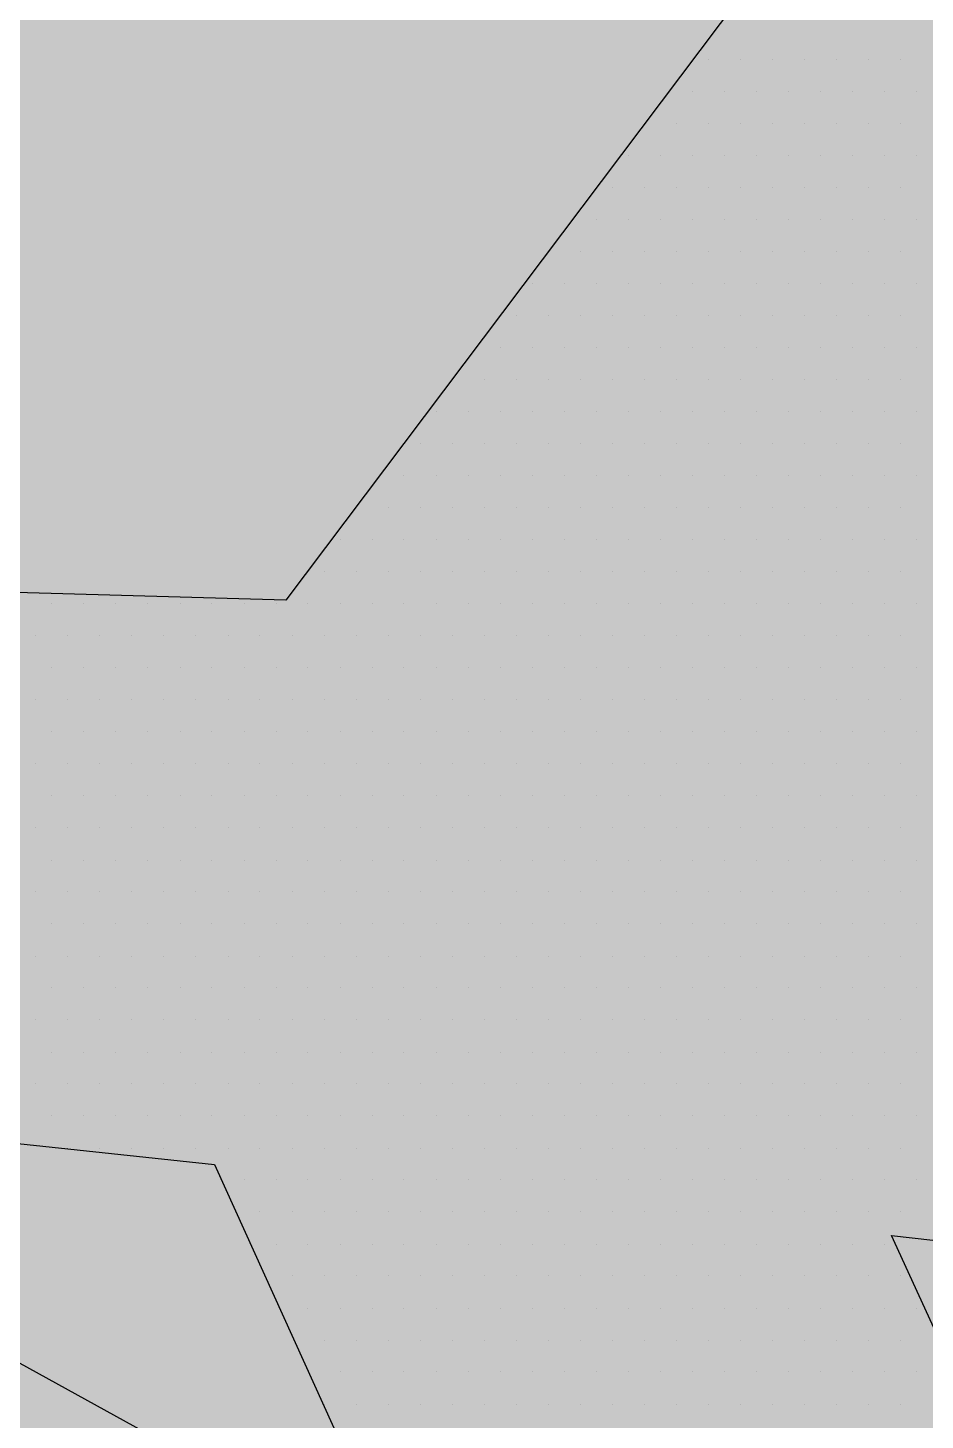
# Paper-space layout 'Layout1' of a CAD drawing. Extents: x -43 to 2298, y -18 to 768.
# Drawn here: x 742.193 to 743.736, y 381.136 to 383.53 of the extents above; entities that cross this region are included whole.
import ezdxf

# ---------------------------------------------------------------- set-up
doc = ezdxf.new("R2010")
doc.units = 0
doc.header["$LTSCALE"] = 2
doc.linetypes.add('CACHEX2', pattern=[0.75, 0.5, -0.25])
doc.layers.add('CARTOUCHE', color=7, linetype='Continuous')
doc.layers.add('LOGO', color=7, linetype='Continuous')

# ---------------------------------------------------------------- blocks, each defined once
blk = doc.blocks.new('A$C715108E3')
at = {"layer": 'LOGO', "color": 131}
for p, q in [((2.8241, -10.5791), (2.8241, -10.5791)), ((2.8685, -10.5791), (2.8685, -10.5791)), ((2.9606, -10.5791), (2.9606, -10.5791)), ((3.0518, -10.5791), (3.0518, -10.5791)), ((3.1439, -10.5791), (3.1439, -10.5791)), ((3.2359, -10.5791), (3.2359, -10.5791)), ((3.3277, -10.5791), (3.3277, -10.5791)), ((3.4192, -10.5791), (3.4192, -10.5791)), ((2.755, -10.6702), (2.755, -10.6702)), ((2.823, -10.6702), (2.823, -10.6702)), ((2.9143, -10.6702), (2.9143, -10.6702)), ((3.0063, -10.6702), (3.0063, -10.6702)), ((3.0983, -10.6702), (3.0983, -10.6702)), ((3.1894, -10.6702), (3.1894, -10.6702)), ((3.2814, -10.6702), (3.2814, -10.6702)), ((3.3734, -10.6702), (3.3734, -10.6702)), ((3.4653, -10.6702), (3.4653, -10.6702)), ((2.686, -10.763), (2.686, -10.763)), ((2.7767, -10.763), (2.7767, -10.763)), ((2.8685, -10.763), (2.8685, -10.763)), ((2.9606, -10.763), (2.9606, -10.763)), ((3.0518, -10.763), (3.0518, -10.763)), ((3.1439, -10.763), (3.1439, -10.763)), ((3.2359, -10.763), (3.2359, -10.763)), ((3.3277, -10.763), (3.3277, -10.763)), ((3.4192, -10.763), (3.4192, -10.763)), ((2.6169, -10.8542), (2.6169, -10.8542)), ((2.6392, -10.8542), (2.6392, -10.8542)), ((2.731, -10.8542), (2.731, -10.8542)), ((2.823, -10.8542), (2.823, -10.8542)), ((2.9143, -10.8542), (2.9143, -10.8542)), ((3.0063, -10.8542), (3.0063, -10.8542)), ((3.0983, -10.8542), (3.0983, -10.8542)), ((3.1894, -10.8542), (3.1894, -10.8542)), ((3.2814, -10.8542), (3.2814, -10.8542)), ((3.3734, -10.8542), (3.3734, -10.8542)), ((3.4653, -10.8542), (3.4653, -10.8542)), ((2.5477, -10.9457), (2.5477, -10.9457)), ((2.5934, -10.9457), (2.5934, -10.9457)), ((2.6853, -10.9457), (2.6853, -10.9457)), ((2.7767, -10.9457), (2.7767, -10.9457)), ((2.8685, -10.9457), (2.8685, -10.9457)), ((2.9606, -10.9457), (2.9606, -10.9457)), ((3.0518, -10.9457), (3.0518, -10.9457)), ((3.1439, -10.9457), (3.1439, -10.9457)), ((3.2359, -10.9457), (3.2359, -10.9457)), ((3.3277, -10.9457), (3.3277, -10.9457)), ((3.4192, -10.9457), (3.4192, -10.9457)), ((2.4787, -11.0383), (2.4787, -11.0383)), ((2.5477, -11.0383), (2.5477, -11.0383)), ((2.6392, -11.0383), (2.6392, -11.0383)), ((2.731, -11.0383), (2.731, -11.0383)), ((2.823, -11.0383), (2.823, -11.0383)), ((2.9143, -11.0383), (2.9143, -11.0383)), ((3.0063, -11.0383), (3.0063, -11.0383)), ((3.0983, -11.0383), (3.0983, -11.0383)), ((3.1894, -11.0383), (3.1894, -11.0383)), ((3.2814, -11.0383), (3.2814, -11.0383)), ((3.3734, -11.0383), (3.3734, -11.0383)), ((3.4653, -11.0383), (3.4653, -11.0383)), ((2.4098, -11.1295), (2.4098, -11.1295)), ((2.4101, -11.1295), (2.4101, -11.1295)), ((2.5016, -11.1295), (2.5016, -11.1295)), ((2.5934, -11.1295), (2.5934, -11.1295)), ((2.6853, -11.1295), (2.6853, -11.1295)), ((2.7767, -11.1295), (2.7767, -11.1295)), ((2.8685, -11.1295), (2.8685, -11.1295)), ((2.9606, -11.1295), (2.9606, -11.1295)), ((3.0518, -11.1295), (3.0518, -11.1295)), ((3.1439, -11.1295), (3.1439, -11.1295)), ((3.2359, -11.1295), (3.2359, -11.1295)), ((3.3277, -11.1295), (3.3277, -11.1295)), ((3.4192, -11.1295), (3.4192, -11.1295)), ((2.3404, -11.2208), (2.3404, -11.2208)), ((2.364, -11.2208), (2.364, -11.2208)), ((2.4559, -11.2208), (2.4559, -11.2208)), ((2.5477, -11.2208), (2.5477, -11.2208)), ((2.6392, -11.2208), (2.6392, -11.2208)), ((2.731, -11.2208), (2.731, -11.2208)), ((2.823, -11.2208), (2.823, -11.2208)), ((2.9143, -11.2208), (2.9143, -11.2208)), ((3.0063, -11.2208), (3.0063, -11.2208)), ((3.0983, -11.2208), (3.0983, -11.2208)), ((3.1894, -11.2208), (3.1894, -11.2208)), ((3.2814, -11.2208), (3.2814, -11.2208)), ((3.3734, -11.2208), (3.3734, -11.2208)), ((3.4653, -11.2208), (3.4653, -11.2208)), ((2.2716, -11.3132), (2.2716, -11.3132)), ((2.3183, -11.3132), (2.3183, -11.3132)), ((2.4101, -11.3132), (2.4101, -11.3132)), ((2.5016, -11.3132), (2.5016, -11.3132)), ((2.5934, -11.3132), (2.5934, -11.3132)), ((2.6853, -11.3132), (2.6853, -11.3132)), ((2.7767, -11.3132), (2.7767, -11.3132)), ((2.8685, -11.3132), (2.8685, -11.3132)), ((2.9606, -11.3132), (2.9606, -11.3132)), ((3.0518, -11.3132), (3.0518, -11.3132)), ((3.1439, -11.3132), (3.1439, -11.3132)), ((3.2359, -11.3132), (3.2359, -11.3132)), ((3.3277, -11.3132), (3.3277, -11.3132)), ((3.4192, -11.3132), (3.4192, -11.3132)), ((2.2025, -11.4048), (2.2025, -11.4048)), ((2.2726, -11.4048), (2.2726, -11.4048)), ((2.364, -11.4048), (2.364, -11.4048)), ((2.4559, -11.4048), (2.4559, -11.4048)), ((2.5477, -11.4048), (2.5477, -11.4048)), ((2.6392, -11.4048), (2.6392, -11.4048)), ((2.731, -11.4048), (2.731, -11.4048)), ((2.823, -11.4048), (2.823, -11.4048)), ((2.9143, -11.4048), (2.9143, -11.4048)), ((3.0063, -11.4048), (3.0063, -11.4048)), ((3.0983, -11.4048), (3.0983, -11.4048)), ((3.1894, -11.4048), (3.1894, -11.4048)), ((3.2814, -11.4048), (3.2814, -11.4048)), ((3.3734, -11.4048), (3.3734, -11.4048)), ((3.4653, -11.4048), (3.4653, -11.4048)), ((2.1335, -11.4959), (2.1335, -11.4959)), ((2.1346, -11.4959), (2.1346, -11.4959)), ((2.2265, -11.4959), (2.2265, -11.4959)), ((2.3183, -11.4959), (2.3183, -11.4959)), ((2.4101, -11.4959), (2.4101, -11.4959)), ((2.5016, -11.4959), (2.5016, -11.4959)), ((2.5934, -11.4959), (2.5934, -11.4959)), ((2.6853, -11.4959), (2.6853, -11.4959)), ((2.7767, -11.4959), (2.7767, -11.4959)), ((2.8685, -11.4959), (2.8685, -11.4959)), ((2.9606, -11.4959), (2.9606, -11.4959)), ((3.0518, -11.4959), (3.0518, -11.4959)), ((3.1439, -11.4959), (3.1439, -11.4959)), ((3.2359, -11.4959), (3.2359, -11.4959)), ((3.3277, -11.4959), (3.3277, -11.4959)), ((3.4192, -11.4959), (3.4192, -11.4959)), ((2.0642, -11.5885), (2.0642, -11.5885)), ((2.0889, -11.5885), (2.0889, -11.5885)), ((2.1807, -11.5885), (2.1807, -11.5885)), ((2.2726, -11.5885), (2.2726, -11.5885)), ((2.364, -11.5885), (2.364, -11.5885)), ((2.4559, -11.5885), (2.4559, -11.5885)), ((2.5477, -11.5885), (2.5477, -11.5885)), ((2.6392, -11.5885), (2.6392, -11.5885)), ((2.731, -11.5885), (2.731, -11.5885)), ((2.823, -11.5885), (2.823, -11.5885)), ((2.9143, -11.5885), (2.9143, -11.5885)), ((3.0063, -11.5885), (3.0063, -11.5885)), ((3.0983, -11.5885), (3.0983, -11.5885)), ((3.1894, -11.5885), (3.1894, -11.5885)), ((3.2814, -11.5885), (3.2814, -11.5885)), ((3.3734, -11.5885), (3.3734, -11.5885)), ((3.4653, -11.5885), (3.4653, -11.5885)), ((1.9952, -11.68), (1.9952, -11.68)), ((2.0432, -11.68), (2.0432, -11.68)), ((2.1346, -11.68), (2.1346, -11.68)), ((2.2265, -11.68), (2.2265, -11.68)), ((2.3183, -11.68), (2.3183, -11.68)), ((2.4101, -11.68), (2.4101, -11.68)), ((2.5016, -11.68), (2.5016, -11.68)), ((2.5934, -11.68), (2.5934, -11.68)), ((2.6853, -11.68), (2.6853, -11.68)), ((2.7767, -11.68), (2.7767, -11.68)), ((2.8685, -11.68), (2.8685, -11.68)), ((2.9606, -11.68), (2.9606, -11.68)), ((3.0518, -11.68), (3.0518, -11.68)), ((3.1439, -11.68), (3.1439, -11.68)), ((3.2359, -11.68), (3.2359, -11.68)), ((3.3277, -11.68), (3.3277, -11.68)), ((3.4192, -11.68), (3.4192, -11.68)), ((1.9262, -11.7722), (1.9262, -11.7722)), ((1.9967, -11.7722), (1.9967, -11.7722)), ((2.0889, -11.7722), (2.0889, -11.7722)), ((2.1807, -11.7722), (2.1807, -11.7722)), ((2.2726, -11.7722), (2.2726, -11.7722)), ((2.364, -11.7722), (2.364, -11.7722)), ((2.4559, -11.7722), (2.4559, -11.7722)), ((2.5477, -11.7722), (2.5477, -11.7722)), ((2.6392, -11.7722), (2.6392, -11.7722)), ((2.731, -11.7722), (2.731, -11.7722)), ((2.823, -11.7722), (2.823, -11.7722)), ((2.9143, -11.7722), (2.9143, -11.7722)), ((3.0063, -11.7722), (3.0063, -11.7722)), ((3.0983, -11.7722), (3.0983, -11.7722)), ((3.1894, -11.7722), (3.1894, -11.7722)), ((3.2814, -11.7722), (3.2814, -11.7722)), ((3.3734, -11.7722), (3.3734, -11.7722)), ((3.4653, -11.7722), (3.4653, -11.7722)), ((1.8573, -11.8636), (1.8573, -11.8636)), ((1.8595, -11.8636), (1.8595, -11.8636)), ((1.9513, -11.8636), (1.9513, -11.8636)), ((2.0432, -11.8636), (2.0432, -11.8636)), ((2.1346, -11.8636), (2.1346, -11.8636)), ((2.2265, -11.8636), (2.2265, -11.8636)), ((2.3183, -11.8636), (2.3183, -11.8636)), ((2.4101, -11.8636), (2.4101, -11.8636)), ((2.5016, -11.8636), (2.5016, -11.8636)), ((2.5934, -11.8636), (2.5934, -11.8636)), ((2.6853, -11.8636), (2.6853, -11.8636)), ((2.7767, -11.8636), (2.7767, -11.8636)), ((2.8685, -11.8636), (2.8685, -11.8636)), ((2.9606, -11.8636), (2.9606, -11.8636)), ((3.0518, -11.8636), (3.0518, -11.8636)), ((3.1439, -11.8636), (3.1439, -11.8636)), ((3.2359, -11.8636), (3.2359, -11.8636)), ((3.3277, -11.8636), (3.3277, -11.8636)), ((3.4192, -11.8636), (3.4192, -11.8636)), ((1.7883, -11.9551), (1.7883, -11.9551)), ((1.8138, -11.9551), (1.8138, -11.9551)), ((1.9056, -11.9551), (1.9056, -11.9551)), ((1.9967, -11.9551), (1.9967, -11.9551)), ((2.0889, -11.9551), (2.0889, -11.9551)), ((2.1807, -11.9551), (2.1807, -11.9551)), ((2.2726, -11.9551), (2.2726, -11.9551)), ((2.364, -11.9551), (2.364, -11.9551)), ((2.4559, -11.9551), (2.4559, -11.9551)), ((2.5477, -11.9551), (2.5477, -11.9551)), ((2.6392, -11.9551), (2.6392, -11.9551)), ((2.731, -11.9551), (2.731, -11.9551)), ((2.823, -11.9551), (2.823, -11.9551)), ((2.9143, -11.9551), (2.9143, -11.9551)), ((3.0063, -11.9551), (3.0063, -11.9551)), ((3.0983, -11.9551), (3.0983, -11.9551)), ((3.1894, -11.9551), (3.1894, -11.9551)), ((3.2814, -11.9551), (3.2814, -11.9551)), ((3.3734, -11.9551), (3.3734, -11.9551)), ((3.4653, -11.9551), (3.4653, -11.9551)), ((1.7191, -12.0473), (1.7191, -12.0473)), ((1.7681, -12.0473), (1.7681, -12.0473)), ((1.8595, -12.0473), (1.8595, -12.0473)), ((1.9513, -12.0473), (1.9513, -12.0473)), ((2.0432, -12.0473), (2.0432, -12.0473)), ((2.1346, -12.0473), (2.1346, -12.0473)), ((2.2265, -12.0473), (2.2265, -12.0473)), ((2.3183, -12.0473), (2.3183, -12.0473)), ((2.4101, -12.0473), (2.4101, -12.0473)), ((2.5016, -12.0473), (2.5016, -12.0473)), ((2.5934, -12.0473), (2.5934, -12.0473)), ((2.6853, -12.0473), (2.6853, -12.0473)), ((2.7767, -12.0473), (2.7767, -12.0473)), ((2.8685, -12.0473), (2.8685, -12.0473)), ((2.9606, -12.0473), (2.9606, -12.0473)), ((3.0518, -12.0473), (3.0518, -12.0473)), ((3.1439, -12.0473), (3.1439, -12.0473)), ((3.2359, -12.0473), (3.2359, -12.0473)), ((3.3277, -12.0473), (3.3277, -12.0473)), ((3.4192, -12.0473), (3.4192, -12.0473)), ((0.988, -12.1388), (0.988, -12.1388)), ((1.0801, -12.1388), (1.0801, -12.1388)), ((1.1717, -12.1388), (1.1717, -12.1388)), ((1.2634, -12.1388), (1.2634, -12.1388)), ((1.3554, -12.1388), (1.3554, -12.1388)), ((1.4466, -12.1388), (1.4466, -12.1388)), ((1.5387, -12.1388), (1.5387, -12.1388)), ((1.6305, -12.1388), (1.6305, -12.1388)), ((1.7218, -12.1388), (1.7218, -12.1388)), ((1.8138, -12.1388), (1.8138, -12.1388)), ((1.9056, -12.1388), (1.9056, -12.1388)), ((1.9967, -12.1388), (1.9967, -12.1388)), ((2.0889, -12.1388), (2.0889, -12.1388)), ((2.1807, -12.1388), (2.1807, -12.1388)), ((2.2726, -12.1388), (2.2726, -12.1388)), ((2.364, -12.1388), (2.364, -12.1388)), ((2.4559, -12.1388), (2.4559, -12.1388)), ((2.5477, -12.1388), (2.5477, -12.1388)), ((2.6392, -12.1388), (2.6392, -12.1388)), ((2.731, -12.1388), (2.731, -12.1388)), ((2.823, -12.1388), (2.823, -12.1388)), ((2.9143, -12.1388), (2.9143, -12.1388)), ((3.0063, -12.1388), (3.0063, -12.1388)), ((3.0983, -12.1388), (3.0983, -12.1388)), ((3.1894, -12.1388), (3.1894, -12.1388)), ((3.2814, -12.1388), (3.2814, -12.1388)), ((3.3734, -12.1388), (3.3734, -12.1388)), ((3.4653, -12.1388), (3.4653, -12.1388)), ((0.9423, -12.23), (0.9423, -12.23)), ((1.034, -12.23), (1.034, -12.23)), ((1.1256, -12.23), (1.1256, -12.23)), ((1.2176, -12.23), (1.2176, -12.23)), ((1.3089, -12.23), (1.3089, -12.23)), ((1.4009, -12.23), (1.4009, -12.23)), ((1.4929, -12.23), (1.4929, -12.23)), ((1.5842, -12.23), (1.5842, -12.23)), ((1.6762, -12.23), (1.6762, -12.23)), ((1.7681, -12.23), (1.7681, -12.23)), ((1.8595, -12.23), (1.8595, -12.23)), ((1.9513, -12.23), (1.9513, -12.23)), ((2.0432, -12.23), (2.0432, -12.23)), ((2.1346, -12.23), (2.1346, -12.23)), ((2.2265, -12.23), (2.2265, -12.23)), ((2.3183, -12.23), (2.3183, -12.23)), ((2.4101, -12.23), (2.4101, -12.23)), ((2.5016, -12.23), (2.5016, -12.23)), ((2.5934, -12.23), (2.5934, -12.23)), ((2.6853, -12.23), (2.6853, -12.23)), ((2.7767, -12.23), (2.7767, -12.23)), ((2.8685, -12.23), (2.8685, -12.23)), ((2.9606, -12.23), (2.9606, -12.23)), ((3.0518, -12.23), (3.0518, -12.23)), ((3.1439, -12.23), (3.1439, -12.23)), ((3.2359, -12.23), (3.2359, -12.23)), ((3.3277, -12.23), (3.3277, -12.23)), ((3.4192, -12.23), (3.4192, -12.23)), ((0.988, -12.3224), (0.988, -12.3224)), ((1.0801, -12.3224), (1.0801, -12.3224)), ((1.1717, -12.3224), (1.1717, -12.3224)), ((1.2634, -12.3224), (1.2634, -12.3224)), ((1.3554, -12.3224), (1.3554, -12.3224)), ((1.4466, -12.3224), (1.4466, -12.3224)), ((1.5387, -12.3224), (1.5387, -12.3224)), ((1.6305, -12.3224), (1.6305, -12.3224)), ((1.7218, -12.3224), (1.7218, -12.3224)), ((1.8138, -12.3224), (1.8138, -12.3224)), ((1.9056, -12.3224), (1.9056, -12.3224)), ((1.9967, -12.3224), (1.9967, -12.3224)), ((2.0889, -12.3224), (2.0889, -12.3224)), ((2.1807, -12.3224), (2.1807, -12.3224)), ((2.2726, -12.3224), (2.2726, -12.3224)), ((2.364, -12.3224), (2.364, -12.3224)), ((2.4559, -12.3224), (2.4559, -12.3224)), ((2.5477, -12.3224), (2.5477, -12.3224)), ((2.6392, -12.3224), (2.6392, -12.3224)), ((2.731, -12.3224), (2.731, -12.3224)), ((2.823, -12.3224), (2.823, -12.3224)), ((2.9143, -12.3224), (2.9143, -12.3224)), ((3.0063, -12.3224), (3.0063, -12.3224)), ((3.0983, -12.3224), (3.0983, -12.3224)), ((3.1894, -12.3224), (3.1894, -12.3224)), ((3.2814, -12.3224), (3.2814, -12.3224)), ((3.3734, -12.3224), (3.3734, -12.3224)), ((3.4653, -12.3224), (3.4653, -12.3224)), ((0.9423, -12.4139), (0.9423, -12.4139)), ((1.034, -12.4139), (1.034, -12.4139)), ((1.1256, -12.4139), (1.1256, -12.4139)), ((1.2176, -12.4139), (1.2176, -12.4139)), ((1.3089, -12.4139), (1.3089, -12.4139)), ((1.4009, -12.4139), (1.4009, -12.4139)), ((1.4929, -12.4139), (1.4929, -12.4139)), ((1.5842, -12.4139), (1.5842, -12.4139)), ((1.6762, -12.4139), (1.6762, -12.4139)), ((1.7681, -12.4139), (1.7681, -12.4139)), ((1.8595, -12.4139), (1.8595, -12.4139)), ((1.9513, -12.4139), (1.9513, -12.4139)), ((2.0432, -12.4139), (2.0432, -12.4139)), ((2.1346, -12.4139), (2.1346, -12.4139)), ((2.2265, -12.4139), (2.2265, -12.4139)), ((2.3183, -12.4139), (2.3183, -12.4139)), ((2.4101, -12.4139), (2.4101, -12.4139)), ((2.5016, -12.4139), (2.5016, -12.4139)), ((2.5934, -12.4139), (2.5934, -12.4139)), ((2.6853, -12.4139), (2.6853, -12.4139)), ((2.7767, -12.4139), (2.7767, -12.4139)), ((2.8685, -12.4139), (2.8685, -12.4139)), ((2.9606, -12.4139), (2.9606, -12.4139)), ((3.0518, -12.4139), (3.0518, -12.4139)), ((3.1439, -12.4139), (3.1439, -12.4139)), ((3.2359, -12.4139), (3.2359, -12.4139)), ((3.3277, -12.4139), (3.3277, -12.4139)), ((3.4192, -12.4139), (3.4192, -12.4139)), ((0.988, -12.5053), (0.988, -12.5053)), ((1.0801, -12.5053), (1.0801, -12.5053)), ((1.1717, -12.5053), (1.1717, -12.5053)), ((1.2634, -12.5053), (1.2634, -12.5053)), ((1.3554, -12.5053), (1.3554, -12.5053)), ((1.4466, -12.5053), (1.4466, -12.5053)), ((1.5387, -12.5053), (1.5387, -12.5053)), ((1.6305, -12.5053), (1.6305, -12.5053)), ((1.7218, -12.5053), (1.7218, -12.5053)), ((1.8138, -12.5053), (1.8138, -12.5053)), ((1.9056, -12.5053), (1.9056, -12.5053)), ((1.9967, -12.5053), (1.9967, -12.5053)), ((2.0889, -12.5053), (2.0889, -12.5053)), ((2.1807, -12.5053), (2.1807, -12.5053)), ((2.2726, -12.5053), (2.2726, -12.5053)), ((2.364, -12.5053), (2.364, -12.5053)), ((2.4559, -12.5053), (2.4559, -12.5053)), ((2.5477, -12.5053), (2.5477, -12.5053)), ((2.6392, -12.5053), (2.6392, -12.5053)), ((2.731, -12.5053), (2.731, -12.5053)), ((2.823, -12.5053), (2.823, -12.5053)), ((2.9143, -12.5053), (2.9143, -12.5053)), ((3.0063, -12.5053), (3.0063, -12.5053)), ((3.0983, -12.5053), (3.0983, -12.5053)), ((3.1894, -12.5053), (3.1894, -12.5053)), ((3.2814, -12.5053), (3.2814, -12.5053)), ((3.3734, -12.5053), (3.3734, -12.5053)), ((3.4653, -12.5053), (3.4653, -12.5053)), ((0.9423, -12.5977), (0.9423, -12.5977)), ((1.034, -12.5977), (1.034, -12.5977)), ((1.1256, -12.5977), (1.1256, -12.5977)), ((1.2176, -12.5977), (1.2176, -12.5977)), ((1.3089, -12.5977), (1.3089, -12.5977)), ((1.4009, -12.5977), (1.4009, -12.5977)), ((1.4929, -12.5977), (1.4929, -12.5977)), ((1.5842, -12.5977), (1.5842, -12.5977)), ((1.6762, -12.5977), (1.6762, -12.5977)), ((1.7681, -12.5977), (1.7681, -12.5977)), ((1.8595, -12.5977), (1.8595, -12.5977)), ((1.9513, -12.5977), (1.9513, -12.5977)), ((2.0432, -12.5977), (2.0432, -12.5977)), ((2.1346, -12.5977), (2.1346, -12.5977)), ((2.2265, -12.5977), (2.2265, -12.5977)), ((2.3183, -12.5977), (2.3183, -12.5977)), ((2.4101, -12.5977), (2.4101, -12.5977)), ((2.5016, -12.5977), (2.5016, -12.5977)), ((2.5934, -12.5977), (2.5934, -12.5977)), ((2.6853, -12.5977), (2.6853, -12.5977)), ((2.7767, -12.5977), (2.7767, -12.5977)), ((2.8685, -12.5977), (2.8685, -12.5977)), ((2.9606, -12.5977), (2.9606, -12.5977)), ((3.0518, -12.5977), (3.0518, -12.5977)), ((3.1439, -12.5977), (3.1439, -12.5977)), ((3.2359, -12.5977), (3.2359, -12.5977)), ((3.3277, -12.5977), (3.3277, -12.5977)), ((3.4192, -12.5977), (3.4192, -12.5977)), ((0.988, -12.6892), (0.988, -12.6892)), ((1.0801, -12.6892), (1.0801, -12.6892)), ((1.1717, -12.6892), (1.1717, -12.6892)), ((1.2634, -12.6892), (1.2634, -12.6892)), ((1.3554, -12.6892), (1.3554, -12.6892)), ((1.4466, -12.6892), (1.4466, -12.6892)), ((1.5387, -12.6892), (1.5387, -12.6892)), ((1.6305, -12.6892), (1.6305, -12.6892)), ((1.7218, -12.6892), (1.7218, -12.6892)), ((1.8138, -12.6892), (1.8138, -12.6892)), ((1.9056, -12.6892), (1.9056, -12.6892)), ((1.9967, -12.6892), (1.9967, -12.6892)), ((2.0889, -12.6892), (2.0889, -12.6892)), ((2.1807, -12.6892), (2.1807, -12.6892)), ((2.2726, -12.6892), (2.2726, -12.6892)), ((2.364, -12.6892), (2.364, -12.6892)), ((2.4559, -12.6892), (2.4559, -12.6892)), ((2.5477, -12.6892), (2.5477, -12.6892)), ((2.6392, -12.6892), (2.6392, -12.6892)), ((2.731, -12.6892), (2.731, -12.6892)), ((2.823, -12.6892), (2.823, -12.6892)), ((2.9143, -12.6892), (2.9143, -12.6892)), ((3.0063, -12.6892), (3.0063, -12.6892)), ((3.0983, -12.6892), (3.0983, -12.6892)), ((3.1894, -12.6892), (3.1894, -12.6892)), ((3.2814, -12.6892), (3.2814, -12.6892)), ((3.3734, -12.6892), (3.3734, -12.6892)), ((3.4653, -12.6892), (3.4653, -12.6892)), ((0.9423, -12.7805), (0.9423, -12.7805)), ((1.034, -12.7805), (1.034, -12.7805)), ((1.1256, -12.7805), (1.1256, -12.7805)), ((1.2176, -12.7805), (1.2176, -12.7805)), ((1.3089, -12.7805), (1.3089, -12.7805)), ((1.4009, -12.7805), (1.4009, -12.7805)), ((1.4929, -12.7805), (1.4929, -12.7805)), ((1.5842, -12.7805), (1.5842, -12.7805)), ((1.6762, -12.7805), (1.6762, -12.7805)), ((1.7681, -12.7805), (1.7681, -12.7805)), ((1.8595, -12.7805), (1.8595, -12.7805)), ((1.9513, -12.7805), (1.9513, -12.7805)), ((2.0432, -12.7805), (2.0432, -12.7805)), ((2.1346, -12.7805), (2.1346, -12.7805)), ((2.2265, -12.7805), (2.2265, -12.7805)), ((2.3183, -12.7805), (2.3183, -12.7805)), ((2.4101, -12.7805), (2.4101, -12.7805)), ((2.5016, -12.7805), (2.5016, -12.7805)), ((2.5934, -12.7805), (2.5934, -12.7805)), ((2.6853, -12.7805), (2.6853, -12.7805)), ((2.7767, -12.7805), (2.7767, -12.7805)), ((2.8685, -12.7805), (2.8685, -12.7805)), ((2.9606, -12.7805), (2.9606, -12.7805)), ((3.0518, -12.7805), (3.0518, -12.7805)), ((3.1439, -12.7805), (3.1439, -12.7805)), ((3.2359, -12.7805), (3.2359, -12.7805)), ((3.3277, -12.7805), (3.3277, -12.7805)), ((3.4192, -12.7805), (3.4192, -12.7805)), ((0.988, -12.8729), (0.988, -12.8729)), ((1.0801, -12.8729), (1.0801, -12.8729)), ((1.1717, -12.8729), (1.1717, -12.8729)), ((1.2634, -12.8729), (1.2634, -12.8729)), ((1.3554, -12.8729), (1.3554, -12.8729)), ((1.4466, -12.8729), (1.4466, -12.8729)), ((1.5387, -12.8729), (1.5387, -12.8729)), ((1.6305, -12.8729), (1.6305, -12.8729)), ((1.7218, -12.8729), (1.7218, -12.8729)), ((1.8138, -12.8729), (1.8138, -12.8729)), ((1.9056, -12.8729), (1.9056, -12.8729)), ((1.9967, -12.8729), (1.9967, -12.8729)), ((2.0889, -12.8729), (2.0889, -12.8729)), ((2.1807, -12.8729), (2.1807, -12.8729)), ((2.2726, -12.8729), (2.2726, -12.8729)), ((2.364, -12.8729), (2.364, -12.8729)), ((2.4559, -12.8729), (2.4559, -12.8729)), ((2.5477, -12.8729), (2.5477, -12.8729)), ((2.6392, -12.8729), (2.6392, -12.8729)), ((2.731, -12.8729), (2.731, -12.8729)), ((2.823, -12.8729), (2.823, -12.8729)), ((2.9143, -12.8729), (2.9143, -12.8729)), ((3.0063, -12.8729), (3.0063, -12.8729)), ((3.0983, -12.8729), (3.0983, -12.8729)), ((3.1894, -12.8729), (3.1894, -12.8729)), ((3.2814, -12.8729), (3.2814, -12.8729)), ((3.3734, -12.8729), (3.3734, -12.8729)), ((3.4653, -12.8729), (3.4653, -12.8729)), ((0.9423, -12.9641), (0.9423, -12.9641)), ((1.034, -12.9641), (1.034, -12.9641)), ((1.1256, -12.9641), (1.1256, -12.9641)), ((1.2176, -12.9641), (1.2176, -12.9641)), ((1.3089, -12.9641), (1.3089, -12.9641)), ((1.4009, -12.9641), (1.4009, -12.9641)), ((1.4929, -12.9641), (1.4929, -12.9641)), ((1.5842, -12.9641), (1.5842, -12.9641)), ((1.6762, -12.9641), (1.6762, -12.9641)), ((1.7681, -12.9641), (1.7681, -12.9641)), ((1.8595, -12.9641), (1.8595, -12.9641)), ((1.9513, -12.9641), (1.9513, -12.9641)), ((2.0432, -12.9641), (2.0432, -12.9641)), ((2.1346, -12.9641), (2.1346, -12.9641)), ((2.2265, -12.9641), (2.2265, -12.9641)), ((2.3183, -12.9641), (2.3183, -12.9641)), ((2.4101, -12.9641), (2.4101, -12.9641)), ((2.5016, -12.9641), (2.5016, -12.9641)), ((2.5934, -12.9641), (2.5934, -12.9641)), ((2.6853, -12.9641), (2.6853, -12.9641)), ((2.7767, -12.9641), (2.7767, -12.9641)), ((2.8685, -12.9641), (2.8685, -12.9641)), ((2.9606, -12.9641), (2.9606, -12.9641)), ((3.0518, -12.9641), (3.0518, -12.9641)), ((3.1439, -12.9641), (3.1439, -12.9641)), ((3.2359, -12.9641), (3.2359, -12.9641)), ((3.3277, -12.9641), (3.3277, -12.9641)), ((3.4192, -12.9641), (3.4192, -12.9641)), ((0.988, -13.0556), (0.988, -13.0556)), ((1.0801, -13.0556), (1.0801, -13.0556)), ((1.1717, -13.0556), (1.1717, -13.0556)), ((1.2634, -13.0556), (1.2634, -13.0556)), ((1.3554, -13.0556), (1.3554, -13.0556)), ((1.4466, -13.0556), (1.4466, -13.0556)), ((1.5387, -13.0556), (1.5387, -13.0556)), ((1.6305, -13.0556), (1.6305, -13.0556)), ((1.7218, -13.0556), (1.7218, -13.0556)), ((1.8138, -13.0556), (1.8138, -13.0556)), ((1.9056, -13.0556), (1.9056, -13.0556)), ((1.9967, -13.0556), (1.9967, -13.0556)), ((2.0889, -13.0556), (2.0889, -13.0556)), ((2.1807, -13.0556), (2.1807, -13.0556)), ((2.2726, -13.0556), (2.2726, -13.0556)), ((2.364, -13.0556), (2.364, -13.0556)), ((2.4559, -13.0556), (2.4559, -13.0556)), ((2.5477, -13.0556), (2.5477, -13.0556)), ((2.6392, -13.0556), (2.6392, -13.0556)), ((2.731, -13.0556), (2.731, -13.0556)), ((2.823, -13.0556), (2.823, -13.0556)), ((2.9143, -13.0556), (2.9143, -13.0556)), ((3.0063, -13.0556), (3.0063, -13.0556)), ((3.0983, -13.0556), (3.0983, -13.0556)), ((3.1894, -13.0556), (3.1894, -13.0556)), ((3.2814, -13.0556), (3.2814, -13.0556)), ((3.3734, -13.0556), (3.3734, -13.0556)), ((3.4653, -13.0556), (3.4653, -13.0556)), ((0.9423, -13.148), (0.9423, -13.148)), ((1.034, -13.148), (1.034, -13.148)), ((1.1256, -13.148), (1.1256, -13.148)), ((1.2176, -13.148), (1.2176, -13.148)), ((1.3089, -13.148), (1.3089, -13.148)), ((1.4009, -13.148), (1.4009, -13.148)), ((1.4929, -13.148), (1.4929, -13.148)), ((1.5842, -13.148), (1.5842, -13.148)), ((1.6762, -13.148), (1.6762, -13.148)), ((1.7681, -13.148), (1.7681, -13.148)), ((1.8595, -13.148), (1.8595, -13.148)), ((1.9513, -13.148), (1.9513, -13.148)), ((2.0432, -13.148), (2.0432, -13.148)), ((2.1346, -13.148), (2.1346, -13.148)), ((2.2265, -13.148), (2.2265, -13.148)), ((2.3183, -13.148), (2.3183, -13.148)), ((2.4101, -13.148), (2.4101, -13.148)), ((2.5016, -13.148), (2.5016, -13.148)), ((2.5934, -13.148), (2.5934, -13.148)), ((2.6853, -13.148), (2.6853, -13.148)), ((2.7767, -13.148), (2.7767, -13.148)), ((2.8685, -13.148), (2.8685, -13.148)), ((2.9606, -13.148), (2.9606, -13.148)), ((3.0518, -13.148), (3.0518, -13.148)), ((3.1439, -13.148), (3.1439, -13.148)), ((3.2359, -13.148), (3.2359, -13.148)), ((3.3277, -13.148), (3.3277, -13.148)), ((3.4192, -13.148), (3.4192, -13.148)), ((0.988, -13.2392), (0.988, -13.2392)), ((1.0801, -13.2392), (1.0801, -13.2392)), ((1.1717, -13.2392), (1.1717, -13.2392)), ((1.2634, -13.2392), (1.2634, -13.2392)), ((1.3554, -13.2392), (1.3554, -13.2392)), ((1.4466, -13.2392), (1.4466, -13.2392)), ((1.5387, -13.2392), (1.5387, -13.2392)), ((1.6305, -13.2392), (1.6305, -13.2392)), ((1.7218, -13.2392), (1.7218, -13.2392)), ((1.8138, -13.2392), (1.8138, -13.2392)), ((1.9056, -13.2392), (1.9056, -13.2392)), ((1.9967, -13.2392), (1.9967, -13.2392)), ((2.0889, -13.2392), (2.0889, -13.2392)), ((2.1807, -13.2392), (2.1807, -13.2392)), ((2.2726, -13.2392), (2.2726, -13.2392)), ((2.364, -13.2392), (2.364, -13.2392)), ((2.4559, -13.2392), (2.4559, -13.2392)), ((2.5477, -13.2392), (2.5477, -13.2392)), ((2.6392, -13.2392), (2.6392, -13.2392)), ((2.731, -13.2392), (2.731, -13.2392)), ((2.823, -13.2392), (2.823, -13.2392)), ((2.9143, -13.2392), (2.9143, -13.2392)), ((3.0063, -13.2392), (3.0063, -13.2392)), ((3.0983, -13.2392), (3.0983, -13.2392)), ((3.1894, -13.2392), (3.1894, -13.2392)), ((3.2814, -13.2392), (3.2814, -13.2392)), ((3.3734, -13.2392), (3.3734, -13.2392)), ((3.4653, -13.2392), (3.4653, -13.2392)), ((0.9423, -13.3309), (0.9423, -13.3309)), ((1.034, -13.3309), (1.034, -13.3309)), ((1.1256, -13.3309), (1.1256, -13.3309)), ((1.2176, -13.3309), (1.2176, -13.3309)), ((1.3089, -13.3309), (1.3089, -13.3309)), ((1.4009, -13.3309), (1.4009, -13.3309)), ((1.4929, -13.3309), (1.4929, -13.3309)), ((1.5842, -13.3309), (1.5842, -13.3309)), ((1.6762, -13.3309), (1.6762, -13.3309)), ((1.7681, -13.3309), (1.7681, -13.3309)), ((1.8595, -13.3309), (1.8595, -13.3309)), ((1.9513, -13.3309), (1.9513, -13.3309)), ((2.0432, -13.3309), (2.0432, -13.3309)), ((2.1346, -13.3309), (2.1346, -13.3309)), ((2.2265, -13.3309), (2.2265, -13.3309)), ((2.3183, -13.3309), (2.3183, -13.3309)), ((2.4101, -13.3309), (2.4101, -13.3309)), ((2.5016, -13.3309), (2.5016, -13.3309)), ((2.5934, -13.3309), (2.5934, -13.3309)), ((2.6853, -13.3309), (2.6853, -13.3309)), ((2.7767, -13.3309), (2.7767, -13.3309)), ((2.8685, -13.3309), (2.8685, -13.3309)), ((2.9606, -13.3309), (2.9606, -13.3309)), ((3.0518, -13.3309), (3.0518, -13.3309)), ((3.1439, -13.3309), (3.1439, -13.3309)), ((3.2359, -13.3309), (3.2359, -13.3309)), ((3.3277, -13.3309), (3.3277, -13.3309)), ((3.4192, -13.3309), (3.4192, -13.3309)), ((0.988, -13.4233), (0.988, -13.4233)), ((1.0801, -13.4233), (1.0801, -13.4233)), ((1.1717, -13.4233), (1.1717, -13.4233)), ((1.2634, -13.4233), (1.2634, -13.4233)), ((1.3554, -13.4233), (1.3554, -13.4233)), ((1.4466, -13.4233), (1.4466, -13.4233)), ((1.5387, -13.4233), (1.5387, -13.4233)), ((1.6305, -13.4233), (1.6305, -13.4233)), ((1.7218, -13.4233), (1.7218, -13.4233)), ((1.8138, -13.4233), (1.8138, -13.4233)), ((1.9056, -13.4233), (1.9056, -13.4233)), ((1.9967, -13.4233), (1.9967, -13.4233)), ((2.0889, -13.4233), (2.0889, -13.4233)), ((2.1807, -13.4233), (2.1807, -13.4233)), ((2.2726, -13.4233), (2.2726, -13.4233)), ((2.364, -13.4233), (2.364, -13.4233)), ((2.4559, -13.4233), (2.4559, -13.4233)), ((2.5477, -13.4233), (2.5477, -13.4233)), ((2.6392, -13.4233), (2.6392, -13.4233)), ((2.731, -13.4233), (2.731, -13.4233)), ((2.823, -13.4233), (2.823, -13.4233)), ((2.9143, -13.4233), (2.9143, -13.4233)), ((3.0063, -13.4233), (3.0063, -13.4233)), ((3.0983, -13.4233), (3.0983, -13.4233)), ((3.1894, -13.4233), (3.1894, -13.4233)), ((3.2814, -13.4233), (3.2814, -13.4233)), ((3.3734, -13.4233), (3.3734, -13.4233)), ((3.4653, -13.4233), (3.4653, -13.4233)), ((0.9423, -13.5146), (0.9423, -13.5146)), ((1.034, -13.5146), (1.034, -13.5146)), ((1.1256, -13.5146), (1.1256, -13.5146)), ((1.2176, -13.5146), (1.2176, -13.5146)), ((1.3089, -13.5146), (1.3089, -13.5146)), ((1.4009, -13.5146), (1.4009, -13.5146)), ((1.4929, -13.5146), (1.4929, -13.5146)), ((1.5842, -13.5146), (1.5842, -13.5146)), ((1.6762, -13.5146), (1.6762, -13.5146)), ((1.7681, -13.5146), (1.7681, -13.5146)), ((1.8595, -13.5146), (1.8595, -13.5146)), ((1.9513, -13.5146), (1.9513, -13.5146)), ((2.0432, -13.5146), (2.0432, -13.5146)), ((2.1346, -13.5146), (2.1346, -13.5146)), ((2.2265, -13.5146), (2.2265, -13.5146)), ((2.3183, -13.5146), (2.3183, -13.5146)), ((2.4101, -13.5146), (2.4101, -13.5146)), ((2.5016, -13.5146), (2.5016, -13.5146)), ((2.5934, -13.5146), (2.5934, -13.5146)), ((2.6853, -13.5146), (2.6853, -13.5146)), ((2.7767, -13.5146), (2.7767, -13.5146)), ((2.8685, -13.5146), (2.8685, -13.5146)), ((2.9606, -13.5146), (2.9606, -13.5146)), ((3.0518, -13.5146), (3.0518, -13.5146)), ((3.1439, -13.5146), (3.1439, -13.5146)), ((3.2359, -13.5146), (3.2359, -13.5146)), ((3.3277, -13.5146), (3.3277, -13.5146)), ((3.4192, -13.5146), (3.4192, -13.5146)), ((0.988, -13.6058), (0.988, -13.6058)), ((1.0801, -13.6058), (1.0801, -13.6058)), ((1.1717, -13.6058), (1.1717, -13.6058)), ((1.2634, -13.6058), (1.2634, -13.6058)), ((1.3554, -13.6058), (1.3554, -13.6058)), ((1.4466, -13.6058), (1.4466, -13.6058)), ((1.5387, -13.6058), (1.5387, -13.6058)), ((1.6305, -13.6058), (1.6305, -13.6058)), ((1.7218, -13.6058), (1.7218, -13.6058)), ((1.8138, -13.6058), (1.8138, -13.6058)), ((1.9056, -13.6058), (1.9056, -13.6058)), ((1.9967, -13.6058), (1.9967, -13.6058)), ((2.0889, -13.6058), (2.0889, -13.6058)), ((2.1807, -13.6058), (2.1807, -13.6058)), ((2.2726, -13.6058), (2.2726, -13.6058)), ((2.364, -13.6058), (2.364, -13.6058)), ((2.4559, -13.6058), (2.4559, -13.6058)), ((2.5477, -13.6058), (2.5477, -13.6058)), ((2.6392, -13.6058), (2.6392, -13.6058)), ((2.731, -13.6058), (2.731, -13.6058)), ((2.823, -13.6058), (2.823, -13.6058)), ((2.9143, -13.6058), (2.9143, -13.6058)), ((3.0063, -13.6058), (3.0063, -13.6058)), ((3.0983, -13.6058), (3.0983, -13.6058)), ((3.1894, -13.6058), (3.1894, -13.6058)), ((3.2814, -13.6058), (3.2814, -13.6058)), ((3.3734, -13.6058), (3.3734, -13.6058)), ((3.4653, -13.6058), (3.4653, -13.6058)), ((1.0165, -13.6984), (1.0165, -13.6984)), ((1.034, -13.6984), (1.034, -13.6984)), ((1.1256, -13.6984), (1.1256, -13.6984)), ((1.2176, -13.6984), (1.2176, -13.6984)), ((1.3089, -13.6984), (1.3089, -13.6984)), ((1.4009, -13.6984), (1.4009, -13.6984)), ((1.4929, -13.6984), (1.4929, -13.6984)), ((1.5842, -13.6984), (1.5842, -13.6984)), ((1.6762, -13.6984), (1.6762, -13.6984)), ((1.7681, -13.6984), (1.7681, -13.6984)), ((1.8595, -13.6984), (1.8595, -13.6984)), ((1.9513, -13.6984), (1.9513, -13.6984)), ((2.0432, -13.6984), (2.0432, -13.6984)), ((2.1346, -13.6984), (2.1346, -13.6984)), ((2.2265, -13.6984), (2.2265, -13.6984)), ((2.3183, -13.6984), (2.3183, -13.6984)), ((2.4101, -13.6984), (2.4101, -13.6984)), ((2.5016, -13.6984), (2.5016, -13.6984)), ((2.5934, -13.6984), (2.5934, -13.6984)), ((2.6853, -13.6984), (2.6853, -13.6984)), ((2.7767, -13.6984), (2.7767, -13.6984)), ((2.8685, -13.6984), (2.8685, -13.6984)), ((2.9606, -13.6984), (2.9606, -13.6984)), ((3.0518, -13.6984), (3.0518, -13.6984)), ((3.1439, -13.6984), (3.1439, -13.6984)), ((3.2359, -13.6984), (3.2359, -13.6984)), ((3.3277, -13.6984), (3.3277, -13.6984)), ((3.4192, -13.6984), (3.4192, -13.6984)), ((1.4736, -13.7897), (1.4736, -13.7897)), ((1.5387, -13.7897), (1.5387, -13.7897)), ((1.6305, -13.7897), (1.6305, -13.7897)), ((1.7218, -13.7897), (1.7218, -13.7897)), ((1.8138, -13.7897), (1.8138, -13.7897)), ((1.9056, -13.7897), (1.9056, -13.7897)), ((1.9967, -13.7897), (1.9967, -13.7897)), ((2.0889, -13.7897), (2.0889, -13.7897)), ((2.1807, -13.7897), (2.1807, -13.7897)), ((2.2726, -13.7897), (2.2726, -13.7897)), ((2.364, -13.7897), (2.364, -13.7897)), ((2.4559, -13.7897), (2.4559, -13.7897)), ((2.5477, -13.7897), (2.5477, -13.7897)), ((2.6392, -13.7897), (2.6392, -13.7897)), ((2.731, -13.7897), (2.731, -13.7897)), ((2.823, -13.7897), (2.823, -13.7897)), ((2.9143, -13.7897), (2.9143, -13.7897)), ((3.0063, -13.7897), (3.0063, -13.7897)), ((3.0983, -13.7897), (3.0983, -13.7897)), ((3.1894, -13.7897), (3.1894, -13.7897)), ((3.2814, -13.7897), (3.2814, -13.7897)), ((3.3734, -13.7897), (3.3734, -13.7897)), ((3.4653, -13.7897), (3.4653, -13.7897)), ((1.5158, -13.8809), (1.5158, -13.8809)), ((1.5842, -13.8809), (1.5842, -13.8809)), ((1.6762, -13.8809), (1.6762, -13.8809)), ((1.7681, -13.8809), (1.7681, -13.8809)), ((1.8595, -13.8809), (1.8595, -13.8809)), ((1.9513, -13.8809), (1.9513, -13.8809)), ((2.0432, -13.8809), (2.0432, -13.8809)), ((2.1346, -13.8809), (2.1346, -13.8809)), ((2.2265, -13.8809), (2.2265, -13.8809)), ((2.3183, -13.8809), (2.3183, -13.8809)), ((2.4101, -13.8809), (2.4101, -13.8809)), ((2.5016, -13.8809), (2.5016, -13.8809)), ((2.5934, -13.8809), (2.5934, -13.8809)), ((2.6853, -13.8809), (2.6853, -13.8809)), ((2.7767, -13.8809), (2.7767, -13.8809)), ((2.8685, -13.8809), (2.8685, -13.8809)), ((2.9606, -13.8809), (2.9606, -13.8809)), ((3.0518, -13.8809), (3.0518, -13.8809)), ((3.1439, -13.8809), (3.1439, -13.8809)), ((3.2359, -13.8809), (3.2359, -13.8809)), ((3.3277, -13.8809), (3.3277, -13.8809)), ((3.4192, -13.8809), (3.4192, -13.8809)), ((1.557, -13.9735), (1.557, -13.9735)), ((1.6305, -13.9735), (1.6305, -13.9735)), ((1.7218, -13.9735), (1.7218, -13.9735)), ((1.8138, -13.9735), (1.8138, -13.9735)), ((1.9056, -13.9735), (1.9056, -13.9735)), ((1.9967, -13.9735), (1.9967, -13.9735)), ((2.0889, -13.9735), (2.0889, -13.9735)), ((2.1807, -13.9735), (2.1807, -13.9735)), ((2.2726, -13.9735), (2.2726, -13.9735)), ((2.364, -13.9735), (2.364, -13.9735)), ((2.4559, -13.9735), (2.4559, -13.9735)), ((2.5477, -13.9735), (2.5477, -13.9735)), ((2.6392, -13.9735), (2.6392, -13.9735)), ((2.731, -13.9735), (2.731, -13.9735)), ((2.823, -13.9735), (2.823, -13.9735)), ((2.9143, -13.9735), (2.9143, -13.9735)), ((3.0063, -13.9735), (3.0063, -13.9735)), ((3.0983, -13.9735), (3.0983, -13.9735)), ((3.1894, -13.9735), (3.1894, -13.9735)), ((3.2814, -13.9735), (3.2814, -13.9735)), ((3.3734, -13.9735), (3.3734, -13.9735)), ((1.5983, -14.065), (1.5983, -14.065)), ((1.6762, -14.065), (1.6762, -14.065)), ((1.7681, -14.065), (1.7681, -14.065)), ((1.8595, -14.065), (1.8595, -14.065)), ((1.9513, -14.065), (1.9513, -14.065)), ((2.0432, -14.065), (2.0432, -14.065)), ((2.1346, -14.065), (2.1346, -14.065)), ((2.2265, -14.065), (2.2265, -14.065)), ((2.3183, -14.065), (2.3183, -14.065)), ((2.4101, -14.065), (2.4101, -14.065)), ((2.5016, -14.065), (2.5016, -14.065)), ((2.5934, -14.065), (2.5934, -14.065)), ((2.6853, -14.065), (2.6853, -14.065)), ((2.7767, -14.065), (2.7767, -14.065)), ((2.8685, -14.065), (2.8685, -14.065)), ((2.9606, -14.065), (2.9606, -14.065)), ((3.0518, -14.065), (3.0518, -14.065)), ((3.1439, -14.065), (3.1439, -14.065)), ((3.2359, -14.065), (3.2359, -14.065)), ((3.3277, -14.065), (3.3277, -14.065)), ((3.4192, -14.065), (3.4192, -14.065)), ((1.6402, -14.1574), (1.6402, -14.1574)), ((1.7218, -14.1574), (1.7218, -14.1574)), ((1.8138, -14.1574), (1.8138, -14.1574)), ((1.9056, -14.1574), (1.9056, -14.1574)), ((1.9967, -14.1574), (1.9967, -14.1574)), ((2.0889, -14.1574), (2.0889, -14.1574)), ((2.1807, -14.1574), (2.1807, -14.1574)), ((2.2726, -14.1574), (2.2726, -14.1574)), ((2.364, -14.1574), (2.364, -14.1574)), ((2.4559, -14.1574), (2.4559, -14.1574)), ((2.5477, -14.1574), (2.5477, -14.1574)), ((2.6392, -14.1574), (2.6392, -14.1574)), ((2.731, -14.1574), (2.731, -14.1574)), ((2.823, -14.1574), (2.823, -14.1574)), ((2.9143, -14.1574), (2.9143, -14.1574)), ((3.0063, -14.1574), (3.0063, -14.1574)), ((3.0983, -14.1574), (3.0983, -14.1574)), ((3.1894, -14.1574), (3.1894, -14.1574)), ((3.2814, -14.1574), (3.2814, -14.1574)), ((3.3734, -14.1574), (3.3734, -14.1574)), ((3.4653, -14.1574), (3.4653, -14.1574)), ((1.6815, -14.2488), (1.6815, -14.2488)), ((1.7681, -14.2488), (1.7681, -14.2488)), ((1.8595, -14.2488), (1.8595, -14.2488)), ((1.9513, -14.2488), (1.9513, -14.2488)), ((2.0432, -14.2488), (2.0432, -14.2488)), ((2.1346, -14.2488), (2.1346, -14.2488)), ((2.2265, -14.2488), (2.2265, -14.2488)), ((2.3183, -14.2488), (2.3183, -14.2488)), ((2.4101, -14.2488), (2.4101, -14.2488)), ((2.5016, -14.2488), (2.5016, -14.2488)), ((2.5934, -14.2488), (2.5934, -14.2488)), ((2.6853, -14.2488), (2.6853, -14.2488)), ((2.7767, -14.2488), (2.7767, -14.2488)), ((2.8685, -14.2488), (2.8685, -14.2488)), ((2.9606, -14.2488), (2.9606, -14.2488)), ((3.0518, -14.2488), (3.0518, -14.2488)), ((3.1439, -14.2488), (3.1439, -14.2488)), ((3.2359, -14.2488), (3.2359, -14.2488)), ((3.3277, -14.2488), (3.3277, -14.2488)), ((3.4192, -14.2488), (3.4192, -14.2488)), ((1.7235, -14.3401), (1.7235, -14.3401)), ((1.8138, -14.3401), (1.8138, -14.3401)), ((1.9056, -14.3401), (1.9056, -14.3401)), ((1.9967, -14.3401), (1.9967, -14.3401)), ((2.0889, -14.3401), (2.0889, -14.3401)), ((2.1807, -14.3401), (2.1807, -14.3401)), ((2.2726, -14.3401), (2.2726, -14.3401)), ((2.364, -14.3401), (2.364, -14.3401)), ((2.4559, -14.3401), (2.4559, -14.3401)), ((2.5477, -14.3401), (2.5477, -14.3401)), ((2.6392, -14.3401), (2.6392, -14.3401)), ((2.731, -14.3401), (2.731, -14.3401)), ((2.823, -14.3401), (2.823, -14.3401)), ((2.9143, -14.3401), (2.9143, -14.3401)), ((3.0063, -14.3401), (3.0063, -14.3401)), ((3.0983, -14.3401), (3.0983, -14.3401)), ((3.1894, -14.3401), (3.1894, -14.3401)), ((3.2814, -14.3401), (3.2814, -14.3401)), ((3.3734, -14.3401), (3.3734, -14.3401)), ((3.4653, -14.3401), (3.4653, -14.3401)), ((1.7647, -14.4325), (1.7647, -14.4325)), ((1.7681, -14.4325), (1.7681, -14.4325)), ((1.8595, -14.4325), (1.8595, -14.4325)), ((1.9513, -14.4325), (1.9513, -14.4325)), ((2.0432, -14.4325), (2.0432, -14.4325)), ((2.1346, -14.4325), (2.1346, -14.4325)), ((2.2265, -14.4325), (2.2265, -14.4325)), ((2.3183, -14.4325), (2.3183, -14.4325)), ((2.4101, -14.4325), (2.4101, -14.4325)), ((2.5016, -14.4325), (2.5016, -14.4325)), ((2.5934, -14.4325), (2.5934, -14.4325)), ((2.6853, -14.4325), (2.6853, -14.4325)), ((2.7767, -14.4325), (2.7767, -14.4325)), ((2.8685, -14.4325), (2.8685, -14.4325)), ((2.9606, -14.4325), (2.9606, -14.4325)), ((3.0518, -14.4325), (3.0518, -14.4325)), ((3.1439, -14.4325), (3.1439, -14.4325)), ((3.2359, -14.4325), (3.2359, -14.4325)), ((3.3277, -14.4325), (3.3277, -14.4325)), ((3.4192, -14.4325), (3.4192, -14.4325))]:
    blk.add_line(p, q, dxfattribs=at)
blk.add_lwpolyline([(0.2166, -18.8242), (-0.4061, -17.3082), (1.2857, -17.5115), (0.9202, -16.4826), (-0.461, -13.5406), (1.4536, -13.7453), (4.032, -19.4344), (5.206, -17.903), (3.3935, -13.9486), (6.3293, -14.2803), (6.4311, -12.6478), (3.5725, -12.29), (6.1505, -8.6671), (5.6155, -6.8715), (1.6586, -12.1279), (-1.9407, -12.0256)], dxfattribs=at)
blk = doc.blocks.new('A$C581E6685')
at = {"layer": 'LOGO'}
blk.add_hatch(color=32, dxfattribs=at).paths.add_polyline_path([(-39.8519, 24.2064), (-37.1498, 25.5201), (-23.2602, 17.8548)])
at = {"layer": 'LOGO', "color": 32}
blk.add_lwpolyline([(-39.8519, 24.2064), (-37.1498, 25.5201), (-23.2602, 17.8559)], close=True, dxfattribs=at)
at = {"layer": 'LOGO', "color": 32, "linetype": 'CACHEX2', "ltscale": 1.5}
blk.add_ellipse((-38.0538, 23.8138), major_axis=(-19.0311, -3.534), ratio=0.590567, dxfattribs=at)
at = {"layer": 'LOGO', "color": 32}
blk.add_ellipse((-37.6144, 23.8499), major_axis=(-13.5768, -4.2839), ratio=0.791971, dxfattribs=at)
at = {"layer": 'CARTOUCHE'}
blk.add_blockref('A$C715108E3', (-31.6739, 36.3189), dxfattribs=at)
blk = doc.blocks.new('miniLogo')
at = {"layer": 'CARTOUCHE', "true_color": 0xffffff}
h = blk.add_hatch(color=7, dxfattribs=at)
h.dxf.hatch_style = 1
edge = h.paths.add_edge_path()
edge.add_spline(control_points=[(960.7415, 27.4251), (960.7415, 16.5339), (960.7415, 5.6427), (960.7415, 1.8027), (964.5815, 1.8027), (1010.1208, 1.8027), (1055.66, 1.8027), (1059.5, 1.8027), (1059.5, 5.6427), (1059.5, 16.5339), (1059.5, 27.4251), (1059.5, 31.2651), (1055.66, 31.2651), (1010.1208, 31.2651), (964.5815, 31.2651), (960.7415, 31.2651), (960.7415, 27.4251)], knot_values=[0, 0, 0, 1, 1, 2.570796, 2.570796, 3.570796, 3.570796, 5.141593, 5.141593, 6.141593, 6.141593, 7.712389, 7.712389, 8.712389, 8.712389, 10.283185, 10.283185, 10.283185], weights=[1, 1, 1, 0.707107, 1, 1, 1, 0.707107, 1, 1, 1, 0.707107, 1, 1, 1, 0.707107, 1], degree=2, periodic=0)
at = {"layer": 'CARTOUCHE'}
blk.add_rational_spline([(960.7415, 27.4251), (960.7415, 16.5339), (960.7415, 5.6427), (960.7415, 1.8027), (964.5815, 1.8027), (1010.1208, 1.8027), (1055.66, 1.8027), (1059.5, 1.8027), (1059.5, 5.6427), (1059.5, 16.5339), (1059.5, 27.4251), (1059.5, 31.2651), (1055.66, 31.2651), (1010.1208, 31.2651), (964.5815, 31.2651), (960.7415, 31.2651), (960.7415, 27.4251)], [1, 1, 1, 0.707106781187, 1, 1, 1, 0.707106781187, 1, 1, 1, 0.707106781187, 1, 1, 1, 0.707106781187, 1], degree=2, knots=[0, 0, 0, 1, 1, 2.570796, 2.570796, 3.570796, 3.570796, 5.141593, 5.141593, 6.141593, 6.141593, 7.712389, 7.712389, 8.712389, 8.712389, 10.283185, 10.283185, 10.283185], dxfattribs=at)
at = {"layer": 'CARTOUCHE', "xscale": 0.6, "yscale": 0.6, "zscale": 0.6}
blk.add_blockref('A$C581E6685', (998.0122, 3.1833), dxfattribs=at)

psp = doc.layouts.get("Layout1")

# ---------------------------------------------------------------- block references
at = {"layer": 'CARTOUCHE'}
psp.add_blockref('miniLogo', (-237.3663, 364.8484), dxfattribs=at)

doc.saveas('drawing.dxf')
